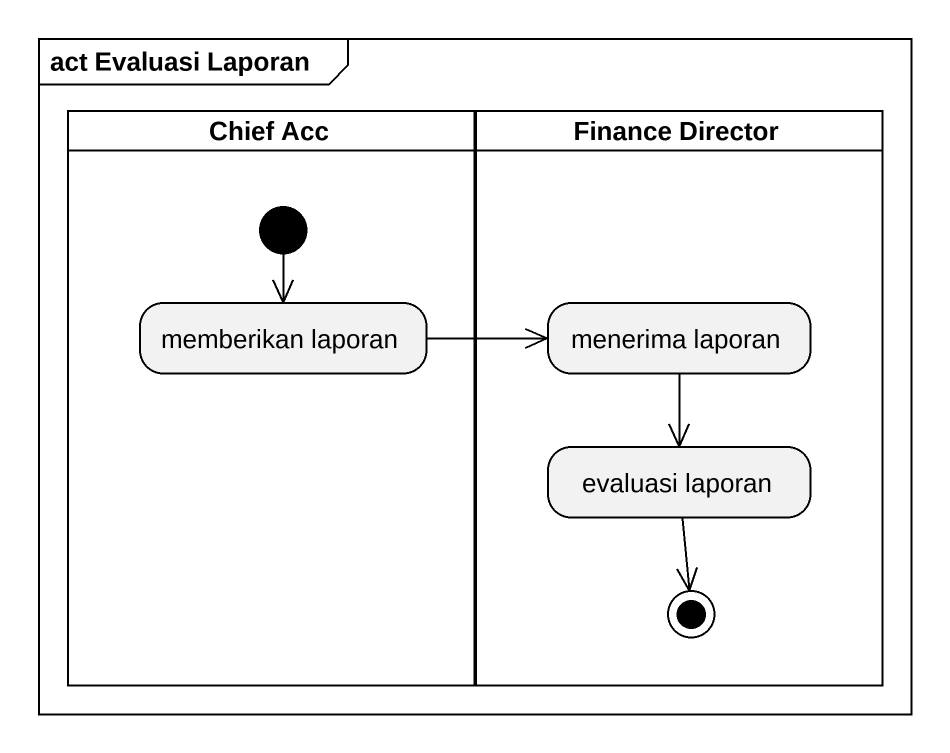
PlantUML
@startuml
mainframe act Evaluasi Laporan
hide empty description
state "Chief Acc" as Chief_Acc <<partition>> {
  state "memberikan laporan" as memberikan_laporan
  [*] --> memberikan_laporan
}
state "Finance Director" as Finance_Director <<partition>> {
  state "menerima laporan" as menerima_laporan
  state "evaluasi laporan" as evaluasi_laporan
  evaluasi_laporan --> [*]
}
memberikan_laporan -right-> menerima_laporan
menerima_laporan --> evaluasi_laporan
@enduml
